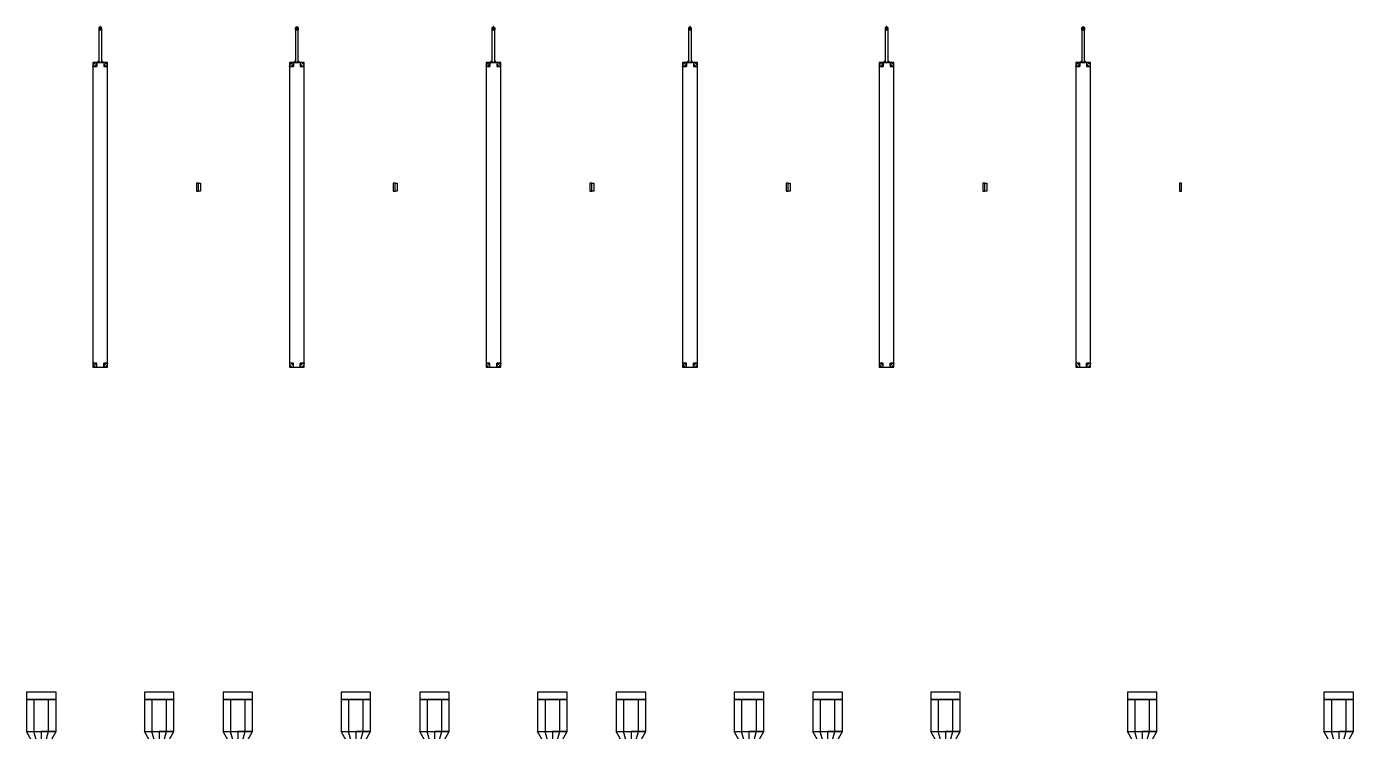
# Model space of a CAD drawing. Extents: x -19750 to 13082, y -13175 to 15275.
# Drawn here: x -3750 to 9750, y 1050 to 8221 of the extents above; entities that cross this region are included whole.
import ezdxf

# ---------------------------------------------------------------- set-up
doc = ezdxf.new("R2010")
doc.units = 0
doc.layers.add('GAP', color=1, linetype='continuous')
doc.layers.add('PIN', color=3, linetype='continuous')

# ---------------------------------------------------------------- blocks, each defined once
blk = doc.blocks.new('C1GGAP')
for points in [[(3250, 14425), (3250, 14350), (3550, 14350), (3550, 14425), (3250, 14425)], [(3250, 14425), (3250, 14350), (3550, 14350), (3550, 14425), (3250, 14425)], [(3250, 14350), (3250, 14025), (3550, 14025), (3550, 14350), (3250, 14350)], [(3250, 14350), (3250, 14025), (3550, 14025), (3550, 14350), (3250, 14350)], [(3400, 14025), (3400, 13775), (3390, 13775), (3250, 14025), (3400, 14025)], [(3400, 14025), (3400, 13775), (3390, 13775), (3250, 14025), (3400, 14025)], [(3400, 14025), (3400, 13775), (3410, 13775), (3550, 14025), (3400, 14025)], [(3400, 14025), (3400, 13775), (3410, 13775), (3550, 14025), (3400, 14025)]]:
    blk.add_lwpolyline(points)
blk = doc.blocks.new('C1GPIN')
for points in [[(3325, 14350), (3325, 14025), (3475, 14025), (3475, 14350), (3325, 14350)], [(3325, 14350), (3325, 14025), (3475, 14025), (3475, 14350), (3325, 14350)], [(3400, 14025), (3400, 13775), (3395, 13775), (3325, 14025), (3400, 14025)], [(3400, 14025), (3400, 13775), (3395, 13775), (3325, 14025), (3400, 14025)], [(3400, 14025), (3400, 13775), (3405, 13775), (3475, 14025), (3400, 14025)], [(3400, 14025), (3400, 13775), (3405, 13775), (3475, 14025), (3400, 14025)]]:
    blk.add_lwpolyline(points)
blk = doc.blocks.new('C1H')
at = {"layer": 'GAP'}
blk.add_lwpolyline([(1800, 19522.5), (1800, 19602.5), (1780, 19602.5), (1780, 19522.5), (1800, 19522.5)], dxfattribs=at)
blk = doc.blocks.new('C1HGAP')
for points in [[(801, 21196), (801, 21196), (799, 21196), (799, 21196), (801, 21196)], [(800, 21194), (800, 21196), (800, 21196), (800, 21194), (800, 21194)], [(800, 21194), (800, 21196), (800, 21196), (800, 21194), (800, 21194)], [(785, 21180), (785, 20830), (815, 20830), (815, 21180), (785, 21180)], [(788, 21184), (800, 21194), (800, 21194), (787, 21184), (788, 21184)], [(788, 21164), (788, 21184), (787, 21184), (787, 21164), (788, 21164)], [(813, 21164), (813, 21164), (787, 21164), (787, 21164), (813, 21164)], [(792, 21175), (792, 21170), (807, 21170), (807, 21175), (792, 21175)], [(797, 21180), (797, 21175), (802, 21175), (802, 21180), (797, 21180)], [(812, 21184), (800, 21194), (800, 21194), (813, 21184), (812, 21184)], [(812, 21164), (812, 21184), (813, 21184), (813, 21164), (812, 21164)], [(725, 20830), (725, 17730), (875, 17730), (875, 20830), (725, 20830)], [(725, 20830), (725, 20790), (765, 20790), (765, 20830), (725, 20830)], [(725, 20790), (730, 20810), (745, 20825), (765, 20830), (765, 20810), (755, 20807), (748, 20800), (745, 20790), (725, 20790)], [(745, 20790), (748, 20800), (755, 20807), (765, 20810), (765, 20790), (765, 20790), (765, 20790), (765, 20790), (745, 20790)], [(785, 20830), (785, 20840), (775, 20840), (775, 20830), (785, 20830)], [(785, 20840), (784, 20835), (780, 20831), (775, 20830), (775, 20835), (777, 20836), (779, 20838), (780, 20840), (785, 20840)], [(780, 20840), (779, 20838), (777, 20836), (775, 20835), (775, 20840), (775, 20840), (775, 20840), (775, 20840), (780, 20840)], [(825, 20830), (825, 20840), (815, 20840), (815, 20830), (825, 20830)], [(815, 20840), (816, 20835), (820, 20831), (825, 20830), (825, 20835), (822, 20836), (821, 20838), (820, 20840), (815, 20840)], [(820, 20840), (821, 20838), (822, 20836), (825, 20835), (825, 20840), (825, 20840), (825, 20840), (825, 20840), (820, 20840)], [(835, 20830), (835, 20790), (875, 20790), (875, 20830), (835, 20830)], [(875, 20790), (870, 20810), (855, 20825), (835, 20830), (835, 20810), (845, 20807), (852, 20800), (855, 20790), (875, 20790)], [(855, 20790), (852, 20800), (845, 20807), (835, 20810), (835, 20790), (835, 20790), (835, 20790), (835, 20790), (855, 20790)], [(765, 17730), (765, 17770), (725, 17770), (725, 17730), (765, 17730)], [(725, 17770), (730, 17750), (745, 17735), (765, 17730), (765, 17750), (755, 17753), (748, 17760), (745, 17770), (725, 17770)], [(745, 17770), (748, 17760), (755, 17753), (765, 17750), (765, 17770), (765, 17770), (765, 17770), (765, 17770), (745, 17770)], [(875, 17730), (875, 17770), (835, 17770), (835, 17730), (875, 17730)], [(875, 17770), (870, 17750), (855, 17735), (835, 17730), (835, 17750), (845, 17753), (852, 17760), (855, 17770), (875, 17770)], [(855, 17770), (852, 17760), (845, 17753), (835, 17750), (835, 17770), (835, 17770), (835, 17770), (835, 17770), (855, 17770)], [(3250, 14425), (3250, 14350), (3550, 14350), (3550, 14425), (3250, 14425)], [(3250, 14425), (3250, 14350), (3550, 14350), (3550, 14425), (3250, 14425)], [(3250, 14350), (3250, 14025), (3550, 14025), (3550, 14350), (3250, 14350)], [(3250, 14350), (3250, 14025), (3550, 14025), (3550, 14350), (3250, 14350)], [(3400, 14025), (3400, 13775), (3390, 13775), (3250, 14025), (3400, 14025)], [(3400, 14025), (3400, 13775), (3390, 13775), (3250, 14025), (3400, 14025)], [(3400, 14025), (3400, 13775), (3410, 13775), (3550, 14025), (3400, 14025)], [(3400, 14025), (3400, 13775), (3410, 13775), (3550, 14025), (3400, 14025)]]:
    blk.add_lwpolyline(points)
blk = doc.blocks.new('C1HPIN')
for points in [[(800, 21194), (800, 21196), (800, 21196), (800, 21194), (800, 21194)], [(800, 21184), (800, 21194), (800, 21194), (788, 21184), (800, 21184)], [(812, 21164), (812, 21184), (788, 21184), (788, 21164), (812, 21164)], [(800, 21184), (800, 21194), (800, 21194), (812, 21184), (800, 21184)], [(745, 20790), (748, 20800), (755, 20807), (765, 20810), (765, 20810), (755, 20807), (748, 20800), (745, 20790), (745, 20790)], [(745, 20790), (748, 20800), (755, 20807), (765, 20810), (765, 20810), (755, 20807), (748, 20800), (745, 20790), (745, 20790)], [(780, 20840), (779, 20838), (777, 20836), (775, 20835), (775, 20835), (777, 20836), (779, 20838), (780, 20840), (780, 20840)], [(780, 20840), (779, 20838), (777, 20836), (775, 20835), (775, 20835), (777, 20836), (779, 20838), (780, 20840), (780, 20840)], [(820, 20840), (821, 20838), (822, 20836), (825, 20835), (825, 20835), (822, 20836), (821, 20838), (820, 20840), (820, 20840)], [(820, 20840), (821, 20838), (822, 20836), (825, 20835), (825, 20835), (822, 20836), (821, 20838), (820, 20840), (820, 20840)], [(855, 20790), (852, 20800), (845, 20807), (835, 20810), (835, 20810), (845, 20807), (852, 20800), (855, 20790), (855, 20790)], [(855, 20790), (852, 20800), (845, 20807), (835, 20810), (835, 20810), (845, 20807), (852, 20800), (855, 20790), (855, 20790)], [(745, 17770), (748, 17760), (755, 17753), (765, 17750), (765, 17750), (755, 17753), (748, 17760), (745, 17770), (745, 17770)], [(745, 17770), (748, 17760), (755, 17753), (765, 17750), (765, 17750), (755, 17753), (748, 17760), (745, 17770), (745, 17770)], [(855, 17770), (852, 17760), (845, 17753), (835, 17750), (835, 17750), (845, 17753), (852, 17760), (855, 17770), (855, 17770)], [(855, 17770), (852, 17760), (845, 17753), (835, 17750), (835, 17750), (845, 17753), (852, 17760), (855, 17770), (855, 17770)], [(3325, 14350), (3325, 14025), (3475, 14025), (3475, 14350), (3325, 14350)], [(3325, 14350), (3325, 14025), (3475, 14025), (3475, 14350), (3325, 14350)], [(3400, 14025), (3400, 13775), (3395, 13775), (3325, 14025), (3400, 14025)], [(3400, 14025), (3400, 13775), (3395, 13775), (3325, 14025), (3400, 14025)], [(3400, 14025), (3400, 13775), (3405, 13775), (3475, 14025), (3400, 14025)], [(3400, 14025), (3400, 13775), (3405, 13775), (3475, 14025), (3400, 14025)]]:
    blk.add_lwpolyline(points)
blk = doc.blocks.new('C1I')
at = {"layer": 'GAP'}
for points in [[(-200, 19522.5), (-200, 19602.5), (-180, 19602.5), (-180, 19522.5), (-200, 19522.5)], [(1800, 19522.5), (1800, 19602.5), (1780, 19602.5), (1780, 19522.5), (1800, 19522.5)]]:
    blk.add_lwpolyline(points, dxfattribs=at)
blk = doc.blocks.new('C1IGAP')
for points in [[(801, 21196), (801, 21196), (799, 21196), (799, 21196), (801, 21196)], [(800, 21194), (800, 21196), (800, 21196), (800, 21194), (800, 21194)], [(800, 21194), (800, 21196), (800, 21196), (800, 21194), (800, 21194)], [(785, 21180), (785, 20830), (815, 20830), (815, 21180), (785, 21180)], [(788, 21184), (800, 21194), (800, 21194), (787, 21184), (788, 21184)], [(788, 21164), (788, 21184), (787, 21184), (787, 21164), (788, 21164)], [(813, 21164), (813, 21164), (787, 21164), (787, 21164), (813, 21164)], [(792, 21175), (792, 21170), (807, 21170), (807, 21175), (792, 21175)], [(797, 21180), (797, 21175), (802, 21175), (802, 21180), (797, 21180)], [(812, 21184), (800, 21194), (800, 21194), (813, 21184), (812, 21184)], [(812, 21164), (812, 21184), (813, 21184), (813, 21164), (812, 21164)], [(725, 20830), (725, 17730), (875, 17730), (875, 20830), (725, 20830)], [(725, 20830), (725, 20790), (765, 20790), (765, 20830), (725, 20830)], [(725, 20790), (730, 20810), (745, 20825), (765, 20830), (765, 20810), (755, 20807), (748, 20800), (745, 20790), (725, 20790)], [(745, 20790), (748, 20800), (755, 20807), (765, 20810), (765, 20790), (765, 20790), (765, 20790), (765, 20790), (745, 20790)], [(785, 20830), (785, 20840), (775, 20840), (775, 20830), (785, 20830)], [(785, 20840), (784, 20835), (780, 20831), (775, 20830), (775, 20835), (777, 20836), (779, 20838), (780, 20840), (785, 20840)], [(780, 20840), (779, 20838), (777, 20836), (775, 20835), (775, 20840), (775, 20840), (775, 20840), (775, 20840), (780, 20840)], [(825, 20830), (825, 20840), (815, 20840), (815, 20830), (825, 20830)], [(815, 20840), (816, 20835), (820, 20831), (825, 20830), (825, 20835), (822, 20836), (821, 20838), (820, 20840), (815, 20840)], [(820, 20840), (821, 20838), (822, 20836), (825, 20835), (825, 20840), (825, 20840), (825, 20840), (825, 20840), (820, 20840)], [(835, 20830), (835, 20790), (875, 20790), (875, 20830), (835, 20830)], [(875, 20790), (870, 20810), (855, 20825), (835, 20830), (835, 20810), (845, 20807), (852, 20800), (855, 20790), (875, 20790)], [(855, 20790), (852, 20800), (845, 20807), (835, 20810), (835, 20790), (835, 20790), (835, 20790), (835, 20790), (855, 20790)], [(765, 17730), (765, 17770), (725, 17770), (725, 17730), (765, 17730)], [(725, 17770), (730, 17750), (745, 17735), (765, 17730), (765, 17750), (755, 17753), (748, 17760), (745, 17770), (725, 17770)], [(745, 17770), (748, 17760), (755, 17753), (765, 17750), (765, 17770), (765, 17770), (765, 17770), (765, 17770), (745, 17770)], [(875, 17730), (875, 17770), (835, 17770), (835, 17730), (875, 17730)], [(875, 17770), (870, 17750), (855, 17735), (835, 17730), (835, 17750), (845, 17753), (852, 17760), (855, 17770), (875, 17770)], [(855, 17770), (852, 17760), (845, 17753), (835, 17750), (835, 17770), (835, 17770), (835, 17770), (835, 17770), (855, 17770)], [(-1950, 14425), (-1950, 14350), (-1650, 14350), (-1650, 14425), (-1950, 14425)], [(-1950, 14425), (-1950, 14350), (-1650, 14350), (-1650, 14425), (-1950, 14425)], [(-1950, 14350), (-1950, 14025), (-1650, 14025), (-1650, 14350), (-1950, 14350)], [(-1950, 14350), (-1950, 14025), (-1650, 14025), (-1650, 14350), (-1950, 14350)], [(3250, 14425), (3250, 14350), (3550, 14350), (3550, 14425), (3250, 14425)], [(3250, 14425), (3250, 14350), (3550, 14350), (3550, 14425), (3250, 14425)], [(3250, 14350), (3250, 14025), (3550, 14025), (3550, 14350), (3250, 14350)], [(3250, 14350), (3250, 14025), (3550, 14025), (3550, 14350), (3250, 14350)], [(-1800, 14025), (-1800, 13775), (-1810, 13775), (-1950, 14025), (-1800, 14025)], [(-1800, 14025), (-1800, 13775), (-1810, 13775), (-1950, 14025), (-1800, 14025)], [(-1800, 14025), (-1800, 13775), (-1790, 13775), (-1650, 14025), (-1800, 14025)], [(-1800, 14025), (-1800, 13775), (-1790, 13775), (-1650, 14025), (-1800, 14025)], [(3400, 14025), (3400, 13775), (3390, 13775), (3250, 14025), (3400, 14025)], [(3400, 14025), (3400, 13775), (3390, 13775), (3250, 14025), (3400, 14025)], [(3400, 14025), (3400, 13775), (3410, 13775), (3550, 14025), (3400, 14025)], [(3400, 14025), (3400, 13775), (3410, 13775), (3550, 14025), (3400, 14025)]]:
    blk.add_lwpolyline(points)
blk = doc.blocks.new('C1IPIN')
for points in [[(800, 21194), (800, 21196), (800, 21196), (800, 21194), (800, 21194)], [(800, 21184), (800, 21194), (800, 21194), (788, 21184), (800, 21184)], [(812, 21164), (812, 21184), (788, 21184), (788, 21164), (812, 21164)], [(800, 21184), (800, 21194), (800, 21194), (812, 21184), (800, 21184)], [(745, 20790), (748, 20800), (755, 20807), (765, 20810), (765, 20810), (755, 20807), (748, 20800), (745, 20790), (745, 20790)], [(745, 20790), (748, 20800), (755, 20807), (765, 20810), (765, 20810), (755, 20807), (748, 20800), (745, 20790), (745, 20790)], [(780, 20840), (779, 20838), (777, 20836), (775, 20835), (775, 20835), (777, 20836), (779, 20838), (780, 20840), (780, 20840)], [(780, 20840), (779, 20838), (777, 20836), (775, 20835), (775, 20835), (777, 20836), (779, 20838), (780, 20840), (780, 20840)], [(820, 20840), (821, 20838), (822, 20836), (825, 20835), (825, 20835), (822, 20836), (821, 20838), (820, 20840), (820, 20840)], [(820, 20840), (821, 20838), (822, 20836), (825, 20835), (825, 20835), (822, 20836), (821, 20838), (820, 20840), (820, 20840)], [(855, 20790), (852, 20800), (845, 20807), (835, 20810), (835, 20810), (845, 20807), (852, 20800), (855, 20790), (855, 20790)], [(855, 20790), (852, 20800), (845, 20807), (835, 20810), (835, 20810), (845, 20807), (852, 20800), (855, 20790), (855, 20790)], [(745, 17770), (748, 17760), (755, 17753), (765, 17750), (765, 17750), (755, 17753), (748, 17760), (745, 17770), (745, 17770)], [(745, 17770), (748, 17760), (755, 17753), (765, 17750), (765, 17750), (755, 17753), (748, 17760), (745, 17770), (745, 17770)], [(855, 17770), (852, 17760), (845, 17753), (835, 17750), (835, 17750), (845, 17753), (852, 17760), (855, 17770), (855, 17770)], [(855, 17770), (852, 17760), (845, 17753), (835, 17750), (835, 17750), (845, 17753), (852, 17760), (855, 17770), (855, 17770)], [(-1875, 14350), (-1875, 14025), (-1725, 14025), (-1725, 14350), (-1875, 14350)], [(-1875, 14350), (-1875, 14025), (-1725, 14025), (-1725, 14350), (-1875, 14350)], [(3325, 14350), (3325, 14025), (3475, 14025), (3475, 14350), (3325, 14350)], [(3325, 14350), (3325, 14025), (3475, 14025), (3475, 14350), (3325, 14350)], [(-1800, 14025), (-1800, 13775), (-1805, 13775), (-1875, 14025), (-1800, 14025)], [(-1800, 14025), (-1800, 13775), (-1805, 13775), (-1875, 14025), (-1800, 14025)], [(-1800, 14025), (-1800, 13775), (-1795, 13775), (-1725, 14025), (-1800, 14025)], [(-1800, 14025), (-1800, 13775), (-1795, 13775), (-1725, 14025), (-1800, 14025)], [(3400, 14025), (3400, 13775), (3395, 13775), (3325, 14025), (3400, 14025)], [(3400, 14025), (3400, 13775), (3395, 13775), (3325, 14025), (3400, 14025)], [(3400, 14025), (3400, 13775), (3405, 13775), (3475, 14025), (3400, 14025)], [(3400, 14025), (3400, 13775), (3405, 13775), (3475, 14025), (3400, 14025)]]:
    blk.add_lwpolyline(points)
blk = doc.blocks.new('C1J')
at = {"layer": 'GAP'}
for points in [[(-200, 19522.5), (-200, 19602.5), (-180, 19602.5), (-180, 19522.5), (-200, 19522.5)], [(1800, 19522.5), (1800, 19602.5), (1780, 19602.5), (1780, 19522.5), (1800, 19522.5)]]:
    blk.add_lwpolyline(points, dxfattribs=at)
blk = doc.blocks.new('C1JGAP')
for points in [[(801, 21196), (801, 21196), (799, 21196), (799, 21196), (801, 21196)], [(800, 21194), (800, 21196), (800, 21196), (800, 21194), (800, 21194)], [(800, 21194), (800, 21196), (800, 21196), (800, 21194), (800, 21194)], [(785, 21180), (785, 20830), (815, 20830), (815, 21180), (785, 21180)], [(788, 21184), (800, 21194), (800, 21194), (787, 21184), (788, 21184)], [(788, 21164), (788, 21184), (787, 21184), (787, 21164), (788, 21164)], [(813, 21164), (813, 21164), (787, 21164), (787, 21164), (813, 21164)], [(792, 21175), (792, 21170), (807, 21170), (807, 21175), (792, 21175)], [(797, 21180), (797, 21175), (802, 21175), (802, 21180), (797, 21180)], [(812, 21184), (800, 21194), (800, 21194), (813, 21184), (812, 21184)], [(812, 21164), (812, 21184), (813, 21184), (813, 21164), (812, 21164)], [(725, 20830), (725, 17730), (875, 17730), (875, 20830), (725, 20830)], [(725, 20830), (725, 20790), (765, 20790), (765, 20830), (725, 20830)], [(725, 20790), (730, 20810), (745, 20825), (765, 20830), (765, 20810), (755, 20807), (748, 20800), (745, 20790), (725, 20790)], [(745, 20790), (748, 20800), (755, 20807), (765, 20810), (765, 20790), (765, 20790), (765, 20790), (765, 20790), (745, 20790)], [(785, 20830), (785, 20840), (775, 20840), (775, 20830), (785, 20830)], [(785, 20840), (784, 20835), (780, 20831), (775, 20830), (775, 20835), (777, 20836), (779, 20838), (780, 20840), (785, 20840)], [(780, 20840), (779, 20838), (777, 20836), (775, 20835), (775, 20840), (775, 20840), (775, 20840), (775, 20840), (780, 20840)], [(825, 20830), (825, 20840), (815, 20840), (815, 20830), (825, 20830)], [(815, 20840), (816, 20835), (820, 20831), (825, 20830), (825, 20835), (822, 20836), (821, 20838), (820, 20840), (815, 20840)], [(820, 20840), (821, 20838), (822, 20836), (825, 20835), (825, 20840), (825, 20840), (825, 20840), (825, 20840), (820, 20840)], [(835, 20830), (835, 20790), (875, 20790), (875, 20830), (835, 20830)], [(875, 20790), (870, 20810), (855, 20825), (835, 20830), (835, 20810), (845, 20807), (852, 20800), (855, 20790), (875, 20790)], [(855, 20790), (852, 20800), (845, 20807), (835, 20810), (835, 20790), (835, 20790), (835, 20790), (835, 20790), (855, 20790)], [(765, 17730), (765, 17770), (725, 17770), (725, 17730), (765, 17730)], [(725, 17770), (730, 17750), (745, 17735), (765, 17730), (765, 17750), (755, 17753), (748, 17760), (745, 17770), (725, 17770)], [(745, 17770), (748, 17760), (755, 17753), (765, 17750), (765, 17770), (765, 17770), (765, 17770), (765, 17770), (745, 17770)], [(875, 17730), (875, 17770), (835, 17770), (835, 17730), (875, 17730)], [(875, 17770), (870, 17750), (855, 17735), (835, 17730), (835, 17750), (845, 17753), (852, 17760), (855, 17770), (875, 17770)], [(855, 17770), (852, 17760), (845, 17753), (835, 17750), (835, 17770), (835, 17770), (835, 17770), (835, 17770), (855, 17770)], [(-1950, 14425), (-1950, 14350), (-1650, 14350), (-1650, 14425), (-1950, 14425)], [(-1950, 14425), (-1950, 14350), (-1650, 14350), (-1650, 14425), (-1950, 14425)], [(-1950, 14350), (-1950, 14025), (-1650, 14025), (-1650, 14350), (-1950, 14350)], [(-1950, 14350), (-1950, 14025), (-1650, 14025), (-1650, 14350), (-1950, 14350)], [(3250, 14425), (3250, 14350), (3550, 14350), (3550, 14425), (3250, 14425)], [(3250, 14425), (3250, 14350), (3550, 14350), (3550, 14425), (3250, 14425)], [(3250, 14350), (3250, 14025), (3550, 14025), (3550, 14350), (3250, 14350)], [(3250, 14350), (3250, 14025), (3550, 14025), (3550, 14350), (3250, 14350)], [(-1800, 14025), (-1800, 13775), (-1810, 13775), (-1950, 14025), (-1800, 14025)], [(-1800, 14025), (-1800, 13775), (-1810, 13775), (-1950, 14025), (-1800, 14025)], [(-1800, 14025), (-1800, 13775), (-1790, 13775), (-1650, 14025), (-1800, 14025)], [(-1800, 14025), (-1800, 13775), (-1790, 13775), (-1650, 14025), (-1800, 14025)], [(3400, 14025), (3400, 13775), (3390, 13775), (3250, 14025), (3400, 14025)], [(3400, 14025), (3400, 13775), (3390, 13775), (3250, 14025), (3400, 14025)], [(3400, 14025), (3400, 13775), (3410, 13775), (3550, 14025), (3400, 14025)], [(3400, 14025), (3400, 13775), (3410, 13775), (3550, 14025), (3400, 14025)]]:
    blk.add_lwpolyline(points)
blk = doc.blocks.new('C1JPIN')
for points in [[(800, 21194), (800, 21196), (800, 21196), (800, 21194), (800, 21194)], [(800, 21184), (800, 21194), (800, 21194), (788, 21184), (800, 21184)], [(812, 21164), (812, 21184), (788, 21184), (788, 21164), (812, 21164)], [(800, 21184), (800, 21194), (800, 21194), (812, 21184), (800, 21184)], [(745, 20790), (748, 20800), (755, 20807), (765, 20810), (765, 20810), (755, 20807), (748, 20800), (745, 20790), (745, 20790)], [(745, 20790), (748, 20800), (755, 20807), (765, 20810), (765, 20810), (755, 20807), (748, 20800), (745, 20790), (745, 20790)], [(780, 20840), (779, 20838), (777, 20836), (775, 20835), (775, 20835), (777, 20836), (779, 20838), (780, 20840), (780, 20840)], [(780, 20840), (779, 20838), (777, 20836), (775, 20835), (775, 20835), (777, 20836), (779, 20838), (780, 20840), (780, 20840)], [(820, 20840), (821, 20838), (822, 20836), (825, 20835), (825, 20835), (822, 20836), (821, 20838), (820, 20840), (820, 20840)], [(820, 20840), (821, 20838), (822, 20836), (825, 20835), (825, 20835), (822, 20836), (821, 20838), (820, 20840), (820, 20840)], [(855, 20790), (852, 20800), (845, 20807), (835, 20810), (835, 20810), (845, 20807), (852, 20800), (855, 20790), (855, 20790)], [(855, 20790), (852, 20800), (845, 20807), (835, 20810), (835, 20810), (845, 20807), (852, 20800), (855, 20790), (855, 20790)], [(745, 17770), (748, 17760), (755, 17753), (765, 17750), (765, 17750), (755, 17753), (748, 17760), (745, 17770), (745, 17770)], [(745, 17770), (748, 17760), (755, 17753), (765, 17750), (765, 17750), (755, 17753), (748, 17760), (745, 17770), (745, 17770)], [(855, 17770), (852, 17760), (845, 17753), (835, 17750), (835, 17750), (845, 17753), (852, 17760), (855, 17770), (855, 17770)], [(855, 17770), (852, 17760), (845, 17753), (835, 17750), (835, 17750), (845, 17753), (852, 17760), (855, 17770), (855, 17770)], [(-1875, 14350), (-1875, 14025), (-1725, 14025), (-1725, 14350), (-1875, 14350)], [(-1875, 14350), (-1875, 14025), (-1725, 14025), (-1725, 14350), (-1875, 14350)], [(3325, 14350), (3325, 14025), (3475, 14025), (3475, 14350), (3325, 14350)], [(3325, 14350), (3325, 14025), (3475, 14025), (3475, 14350), (3325, 14350)], [(-1800, 14025), (-1800, 13775), (-1805, 13775), (-1875, 14025), (-1800, 14025)], [(-1800, 14025), (-1800, 13775), (-1805, 13775), (-1875, 14025), (-1800, 14025)], [(-1800, 14025), (-1800, 13775), (-1795, 13775), (-1725, 14025), (-1800, 14025)], [(-1800, 14025), (-1800, 13775), (-1795, 13775), (-1725, 14025), (-1800, 14025)], [(3400, 14025), (3400, 13775), (3395, 13775), (3325, 14025), (3400, 14025)], [(3400, 14025), (3400, 13775), (3395, 13775), (3325, 14025), (3400, 14025)], [(3400, 14025), (3400, 13775), (3405, 13775), (3475, 14025), (3400, 14025)], [(3400, 14025), (3400, 13775), (3405, 13775), (3475, 14025), (3400, 14025)]]:
    blk.add_lwpolyline(points)
blk = doc.blocks.new('C1K')
at = {"layer": 'GAP'}
for points in [[(-200, 19522.5), (-200, 19602.5), (-180, 19602.5), (-180, 19522.5), (-200, 19522.5)], [(1800, 19522.5), (1800, 19602.5), (1780, 19602.5), (1780, 19522.5), (1800, 19522.5)]]:
    blk.add_lwpolyline(points, dxfattribs=at)
blk = doc.blocks.new('C1KGAP')
for points in [[(801, 21196), (801, 21196), (799, 21196), (799, 21196), (801, 21196)], [(800, 21194), (800, 21196), (800, 21196), (800, 21194), (800, 21194)], [(800, 21194), (800, 21196), (800, 21196), (800, 21194), (800, 21194)], [(785, 21180), (785, 20830), (815, 20830), (815, 21180), (785, 21180)], [(788, 21184), (800, 21194), (800, 21194), (787, 21184), (788, 21184)], [(788, 21164), (788, 21184), (787, 21184), (787, 21164), (788, 21164)], [(813, 21164), (813, 21164), (787, 21164), (787, 21164), (813, 21164)], [(792, 21175), (792, 21170), (807, 21170), (807, 21175), (792, 21175)], [(797, 21180), (797, 21175), (802, 21175), (802, 21180), (797, 21180)], [(812, 21184), (800, 21194), (800, 21194), (813, 21184), (812, 21184)], [(812, 21164), (812, 21184), (813, 21184), (813, 21164), (812, 21164)], [(725, 20830), (725, 17730), (875, 17730), (875, 20830), (725, 20830)], [(725, 20830), (725, 20790), (765, 20790), (765, 20830), (725, 20830)], [(725, 20790), (730, 20810), (745, 20825), (765, 20830), (765, 20810), (755, 20807), (748, 20800), (745, 20790), (725, 20790)], [(745, 20790), (748, 20800), (755, 20807), (765, 20810), (765, 20790), (765, 20790), (765, 20790), (765, 20790), (745, 20790)], [(785, 20830), (785, 20840), (775, 20840), (775, 20830), (785, 20830)], [(785, 20840), (784, 20835), (780, 20831), (775, 20830), (775, 20835), (777, 20836), (779, 20838), (780, 20840), (785, 20840)], [(780, 20840), (779, 20838), (777, 20836), (775, 20835), (775, 20840), (775, 20840), (775, 20840), (775, 20840), (780, 20840)], [(825, 20830), (825, 20840), (815, 20840), (815, 20830), (825, 20830)], [(815, 20840), (816, 20835), (820, 20831), (825, 20830), (825, 20835), (822, 20836), (821, 20838), (820, 20840), (815, 20840)], [(820, 20840), (821, 20838), (822, 20836), (825, 20835), (825, 20840), (825, 20840), (825, 20840), (825, 20840), (820, 20840)], [(835, 20830), (835, 20790), (875, 20790), (875, 20830), (835, 20830)], [(875, 20790), (870, 20810), (855, 20825), (835, 20830), (835, 20810), (845, 20807), (852, 20800), (855, 20790), (875, 20790)], [(855, 20790), (852, 20800), (845, 20807), (835, 20810), (835, 20790), (835, 20790), (835, 20790), (835, 20790), (855, 20790)], [(765, 17730), (765, 17770), (725, 17770), (725, 17730), (765, 17730)], [(725, 17770), (730, 17750), (745, 17735), (765, 17730), (765, 17750), (755, 17753), (748, 17760), (745, 17770), (725, 17770)], [(745, 17770), (748, 17760), (755, 17753), (765, 17750), (765, 17770), (765, 17770), (765, 17770), (765, 17770), (745, 17770)], [(875, 17730), (875, 17770), (835, 17770), (835, 17730), (875, 17730)], [(875, 17770), (870, 17750), (855, 17735), (835, 17730), (835, 17750), (845, 17753), (852, 17760), (855, 17770), (875, 17770)], [(855, 17770), (852, 17760), (845, 17753), (835, 17750), (835, 17770), (835, 17770), (835, 17770), (835, 17770), (855, 17770)], [(-1950, 14425), (-1950, 14350), (-1650, 14350), (-1650, 14425), (-1950, 14425)], [(-1950, 14425), (-1950, 14350), (-1650, 14350), (-1650, 14425), (-1950, 14425)], [(-1950, 14350), (-1950, 14025), (-1650, 14025), (-1650, 14350), (-1950, 14350)], [(-1950, 14350), (-1950, 14025), (-1650, 14025), (-1650, 14350), (-1950, 14350)], [(3250, 14425), (3250, 14350), (3550, 14350), (3550, 14425), (3250, 14425)], [(3250, 14425), (3250, 14350), (3550, 14350), (3550, 14425), (3250, 14425)], [(3250, 14350), (3250, 14025), (3550, 14025), (3550, 14350), (3250, 14350)], [(3250, 14350), (3250, 14025), (3550, 14025), (3550, 14350), (3250, 14350)], [(-1800, 14025), (-1800, 13775), (-1810, 13775), (-1950, 14025), (-1800, 14025)], [(-1800, 14025), (-1800, 13775), (-1810, 13775), (-1950, 14025), (-1800, 14025)], [(-1800, 14025), (-1800, 13775), (-1790, 13775), (-1650, 14025), (-1800, 14025)], [(-1800, 14025), (-1800, 13775), (-1790, 13775), (-1650, 14025), (-1800, 14025)], [(3400, 14025), (3400, 13775), (3390, 13775), (3250, 14025), (3400, 14025)], [(3400, 14025), (3400, 13775), (3390, 13775), (3250, 14025), (3400, 14025)], [(3400, 14025), (3400, 13775), (3410, 13775), (3550, 14025), (3400, 14025)], [(3400, 14025), (3400, 13775), (3410, 13775), (3550, 14025), (3400, 14025)]]:
    blk.add_lwpolyline(points)
blk = doc.blocks.new('C1KPIN')
for points in [[(800, 21194), (800, 21196), (800, 21196), (800, 21194), (800, 21194)], [(800, 21184), (800, 21194), (800, 21194), (788, 21184), (800, 21184)], [(812, 21164), (812, 21184), (788, 21184), (788, 21164), (812, 21164)], [(800, 21184), (800, 21194), (800, 21194), (812, 21184), (800, 21184)], [(745, 20790), (748, 20800), (755, 20807), (765, 20810), (765, 20810), (755, 20807), (748, 20800), (745, 20790), (745, 20790)], [(745, 20790), (748, 20800), (755, 20807), (765, 20810), (765, 20810), (755, 20807), (748, 20800), (745, 20790), (745, 20790)], [(780, 20840), (779, 20838), (777, 20836), (775, 20835), (775, 20835), (777, 20836), (779, 20838), (780, 20840), (780, 20840)], [(780, 20840), (779, 20838), (777, 20836), (775, 20835), (775, 20835), (777, 20836), (779, 20838), (780, 20840), (780, 20840)], [(820, 20840), (821, 20838), (822, 20836), (825, 20835), (825, 20835), (822, 20836), (821, 20838), (820, 20840), (820, 20840)], [(820, 20840), (821, 20838), (822, 20836), (825, 20835), (825, 20835), (822, 20836), (821, 20838), (820, 20840), (820, 20840)], [(855, 20790), (852, 20800), (845, 20807), (835, 20810), (835, 20810), (845, 20807), (852, 20800), (855, 20790), (855, 20790)], [(855, 20790), (852, 20800), (845, 20807), (835, 20810), (835, 20810), (845, 20807), (852, 20800), (855, 20790), (855, 20790)], [(745, 17770), (748, 17760), (755, 17753), (765, 17750), (765, 17750), (755, 17753), (748, 17760), (745, 17770), (745, 17770)], [(745, 17770), (748, 17760), (755, 17753), (765, 17750), (765, 17750), (755, 17753), (748, 17760), (745, 17770), (745, 17770)], [(855, 17770), (852, 17760), (845, 17753), (835, 17750), (835, 17750), (845, 17753), (852, 17760), (855, 17770), (855, 17770)], [(855, 17770), (852, 17760), (845, 17753), (835, 17750), (835, 17750), (845, 17753), (852, 17760), (855, 17770), (855, 17770)], [(-1875, 14350), (-1875, 14025), (-1725, 14025), (-1725, 14350), (-1875, 14350)], [(-1875, 14350), (-1875, 14025), (-1725, 14025), (-1725, 14350), (-1875, 14350)], [(3325, 14350), (3325, 14025), (3475, 14025), (3475, 14350), (3325, 14350)], [(3325, 14350), (3325, 14025), (3475, 14025), (3475, 14350), (3325, 14350)], [(-1800, 14025), (-1800, 13775), (-1805, 13775), (-1875, 14025), (-1800, 14025)], [(-1800, 14025), (-1800, 13775), (-1805, 13775), (-1875, 14025), (-1800, 14025)], [(-1800, 14025), (-1800, 13775), (-1795, 13775), (-1725, 14025), (-1800, 14025)], [(-1800, 14025), (-1800, 13775), (-1795, 13775), (-1725, 14025), (-1800, 14025)], [(3400, 14025), (3400, 13775), (3395, 13775), (3325, 14025), (3400, 14025)], [(3400, 14025), (3400, 13775), (3395, 13775), (3325, 14025), (3400, 14025)], [(3400, 14025), (3400, 13775), (3405, 13775), (3475, 14025), (3400, 14025)], [(3400, 14025), (3400, 13775), (3405, 13775), (3475, 14025), (3400, 14025)]]:
    blk.add_lwpolyline(points)
blk = doc.blocks.new('C1L')
at = {"layer": 'GAP'}
for points in [[(-200, 19522.5), (-200, 19602.5), (-180, 19602.5), (-180, 19522.5), (-200, 19522.5)], [(1800, 19522.5), (1800, 19602.5), (1780, 19602.5), (1780, 19522.5), (1800, 19522.5)]]:
    blk.add_lwpolyline(points, dxfattribs=at)
blk = doc.blocks.new('C1LGAP')
for points in [[(801, 21196), (801, 21196), (799, 21196), (799, 21196), (801, 21196)], [(800, 21194), (800, 21196), (800, 21196), (800, 21194), (800, 21194)], [(800, 21194), (800, 21196), (800, 21196), (800, 21194), (800, 21194)], [(785, 21180), (785, 20830), (815, 20830), (815, 21180), (785, 21180)], [(788, 21184), (800, 21194), (800, 21194), (787, 21184), (788, 21184)], [(788, 21164), (788, 21184), (787, 21184), (787, 21164), (788, 21164)], [(813, 21164), (813, 21164), (787, 21164), (787, 21164), (813, 21164)], [(792, 21175), (792, 21170), (807, 21170), (807, 21175), (792, 21175)], [(797, 21180), (797, 21175), (802, 21175), (802, 21180), (797, 21180)], [(812, 21184), (800, 21194), (800, 21194), (813, 21184), (812, 21184)], [(812, 21164), (812, 21184), (813, 21184), (813, 21164), (812, 21164)], [(725, 20830), (725, 17730), (875, 17730), (875, 20830), (725, 20830)], [(725, 20830), (725, 20790), (765, 20790), (765, 20830), (725, 20830)], [(725, 20790), (730, 20810), (745, 20825), (765, 20830), (765, 20810), (755, 20807), (748, 20800), (745, 20790), (725, 20790)], [(745, 20790), (748, 20800), (755, 20807), (765, 20810), (765, 20790), (765, 20790), (765, 20790), (765, 20790), (745, 20790)], [(785, 20830), (785, 20840), (775, 20840), (775, 20830), (785, 20830)], [(785, 20840), (784, 20835), (780, 20831), (775, 20830), (775, 20835), (777, 20836), (779, 20838), (780, 20840), (785, 20840)], [(780, 20840), (779, 20838), (777, 20836), (775, 20835), (775, 20840), (775, 20840), (775, 20840), (775, 20840), (780, 20840)], [(825, 20830), (825, 20840), (815, 20840), (815, 20830), (825, 20830)], [(815, 20840), (816, 20835), (820, 20831), (825, 20830), (825, 20835), (822, 20836), (821, 20838), (820, 20840), (815, 20840)], [(820, 20840), (821, 20838), (822, 20836), (825, 20835), (825, 20840), (825, 20840), (825, 20840), (825, 20840), (820, 20840)], [(835, 20830), (835, 20790), (875, 20790), (875, 20830), (835, 20830)], [(875, 20790), (870, 20810), (855, 20825), (835, 20830), (835, 20810), (845, 20807), (852, 20800), (855, 20790), (875, 20790)], [(855, 20790), (852, 20800), (845, 20807), (835, 20810), (835, 20790), (835, 20790), (835, 20790), (835, 20790), (855, 20790)], [(765, 17730), (765, 17770), (725, 17770), (725, 17730), (765, 17730)], [(725, 17770), (730, 17750), (745, 17735), (765, 17730), (765, 17750), (755, 17753), (748, 17760), (745, 17770), (725, 17770)], [(745, 17770), (748, 17760), (755, 17753), (765, 17750), (765, 17770), (765, 17770), (765, 17770), (765, 17770), (745, 17770)], [(875, 17730), (875, 17770), (835, 17770), (835, 17730), (875, 17730)], [(875, 17770), (870, 17750), (855, 17735), (835, 17730), (835, 17750), (845, 17753), (852, 17760), (855, 17770), (875, 17770)], [(855, 17770), (852, 17760), (845, 17753), (835, 17750), (835, 17770), (835, 17770), (835, 17770), (835, 17770), (855, 17770)], [(-1950, 14425), (-1950, 14350), (-1650, 14350), (-1650, 14425), (-1950, 14425)], [(-1950, 14425), (-1950, 14350), (-1650, 14350), (-1650, 14425), (-1950, 14425)], [(-1950, 14350), (-1950, 14025), (-1650, 14025), (-1650, 14350), (-1950, 14350)], [(-1950, 14350), (-1950, 14025), (-1650, 14025), (-1650, 14350), (-1950, 14350)], [(3250, 14425), (3250, 14350), (3550, 14350), (3550, 14425), (3250, 14425)], [(3250, 14425), (3250, 14350), (3550, 14350), (3550, 14425), (3250, 14425)], [(3250, 14350), (3250, 14025), (3550, 14025), (3550, 14350), (3250, 14350)], [(3250, 14350), (3250, 14025), (3550, 14025), (3550, 14350), (3250, 14350)], [(-1800, 14025), (-1800, 13775), (-1810, 13775), (-1950, 14025), (-1800, 14025)], [(-1800, 14025), (-1800, 13775), (-1810, 13775), (-1950, 14025), (-1800, 14025)], [(-1800, 14025), (-1800, 13775), (-1790, 13775), (-1650, 14025), (-1800, 14025)], [(-1800, 14025), (-1800, 13775), (-1790, 13775), (-1650, 14025), (-1800, 14025)], [(3400, 14025), (3400, 13775), (3390, 13775), (3250, 14025), (3400, 14025)], [(3400, 14025), (3400, 13775), (3390, 13775), (3250, 14025), (3400, 14025)], [(3400, 14025), (3400, 13775), (3410, 13775), (3550, 14025), (3400, 14025)], [(3400, 14025), (3400, 13775), (3410, 13775), (3550, 14025), (3400, 14025)]]:
    blk.add_lwpolyline(points)
blk = doc.blocks.new('C1LPIN')
for points in [[(800, 21194), (800, 21196), (800, 21196), (800, 21194), (800, 21194)], [(800, 21184), (800, 21194), (800, 21194), (788, 21184), (800, 21184)], [(812, 21164), (812, 21184), (788, 21184), (788, 21164), (812, 21164)], [(800, 21184), (800, 21194), (800, 21194), (812, 21184), (800, 21184)], [(745, 20790), (748, 20800), (755, 20807), (765, 20810), (765, 20810), (755, 20807), (748, 20800), (745, 20790), (745, 20790)], [(745, 20790), (748, 20800), (755, 20807), (765, 20810), (765, 20810), (755, 20807), (748, 20800), (745, 20790), (745, 20790)], [(780, 20840), (779, 20838), (777, 20836), (775, 20835), (775, 20835), (777, 20836), (779, 20838), (780, 20840), (780, 20840)], [(780, 20840), (779, 20838), (777, 20836), (775, 20835), (775, 20835), (777, 20836), (779, 20838), (780, 20840), (780, 20840)], [(820, 20840), (821, 20838), (822, 20836), (825, 20835), (825, 20835), (822, 20836), (821, 20838), (820, 20840), (820, 20840)], [(820, 20840), (821, 20838), (822, 20836), (825, 20835), (825, 20835), (822, 20836), (821, 20838), (820, 20840), (820, 20840)], [(855, 20790), (852, 20800), (845, 20807), (835, 20810), (835, 20810), (845, 20807), (852, 20800), (855, 20790), (855, 20790)], [(855, 20790), (852, 20800), (845, 20807), (835, 20810), (835, 20810), (845, 20807), (852, 20800), (855, 20790), (855, 20790)], [(745, 17770), (748, 17760), (755, 17753), (765, 17750), (765, 17750), (755, 17753), (748, 17760), (745, 17770), (745, 17770)], [(745, 17770), (748, 17760), (755, 17753), (765, 17750), (765, 17750), (755, 17753), (748, 17760), (745, 17770), (745, 17770)], [(855, 17770), (852, 17760), (845, 17753), (835, 17750), (835, 17750), (845, 17753), (852, 17760), (855, 17770), (855, 17770)], [(855, 17770), (852, 17760), (845, 17753), (835, 17750), (835, 17750), (845, 17753), (852, 17760), (855, 17770), (855, 17770)], [(-1875, 14350), (-1875, 14025), (-1725, 14025), (-1725, 14350), (-1875, 14350)], [(-1875, 14350), (-1875, 14025), (-1725, 14025), (-1725, 14350), (-1875, 14350)], [(3325, 14350), (3325, 14025), (3475, 14025), (3475, 14350), (3325, 14350)], [(3325, 14350), (3325, 14025), (3475, 14025), (3475, 14350), (3325, 14350)], [(-1800, 14025), (-1800, 13775), (-1805, 13775), (-1875, 14025), (-1800, 14025)], [(-1800, 14025), (-1800, 13775), (-1805, 13775), (-1875, 14025), (-1800, 14025)], [(-1800, 14025), (-1800, 13775), (-1795, 13775), (-1725, 14025), (-1800, 14025)], [(-1800, 14025), (-1800, 13775), (-1795, 13775), (-1725, 14025), (-1800, 14025)], [(3400, 14025), (3400, 13775), (3395, 13775), (3325, 14025), (3400, 14025)], [(3400, 14025), (3400, 13775), (3395, 13775), (3325, 14025), (3400, 14025)], [(3400, 14025), (3400, 13775), (3405, 13775), (3475, 14025), (3400, 14025)], [(3400, 14025), (3400, 13775), (3405, 13775), (3475, 14025), (3400, 14025)]]:
    blk.add_lwpolyline(points)
blk = doc.blocks.new('C1M')
at = {"layer": 'GAP'}
for points in [[(-200, 19522.5), (-200, 19602.5), (-180, 19602.5), (-180, 19522.5), (-200, 19522.5)], [(1800, 19522.5), (1800, 19602.5), (1780, 19602.5), (1780, 19522.5), (1800, 19522.5)]]:
    blk.add_lwpolyline(points, dxfattribs=at)
blk = doc.blocks.new('C1MGAP')
for points in [[(801, 21196), (801, 21196), (799, 21196), (799, 21196), (801, 21196)], [(800, 21194), (800, 21196), (800, 21196), (800, 21194), (800, 21194)], [(800, 21194), (800, 21196), (800, 21196), (800, 21194), (800, 21194)], [(785, 21180), (785, 20830), (815, 20830), (815, 21180), (785, 21180)], [(788, 21184), (800, 21194), (800, 21194), (787, 21184), (788, 21184)], [(788, 21164), (788, 21184), (787, 21184), (787, 21164), (788, 21164)], [(813, 21164), (813, 21164), (787, 21164), (787, 21164), (813, 21164)], [(792, 21175), (792, 21170), (807, 21170), (807, 21175), (792, 21175)], [(797, 21180), (797, 21175), (802, 21175), (802, 21180), (797, 21180)], [(812, 21184), (800, 21194), (800, 21194), (813, 21184), (812, 21184)], [(812, 21164), (812, 21184), (813, 21184), (813, 21164), (812, 21164)], [(725, 20830), (725, 17730), (875, 17730), (875, 20830), (725, 20830)], [(725, 20830), (725, 20790), (765, 20790), (765, 20830), (725, 20830)], [(725, 20790), (730, 20810), (745, 20825), (765, 20830), (765, 20810), (755, 20807), (748, 20800), (745, 20790), (725, 20790)], [(745, 20790), (748, 20800), (755, 20807), (765, 20810), (765, 20790), (765, 20790), (765, 20790), (765, 20790), (745, 20790)], [(785, 20830), (785, 20840), (775, 20840), (775, 20830), (785, 20830)], [(785, 20840), (784, 20835), (780, 20831), (775, 20830), (775, 20835), (777, 20836), (779, 20838), (780, 20840), (785, 20840)], [(780, 20840), (779, 20838), (777, 20836), (775, 20835), (775, 20840), (775, 20840), (775, 20840), (775, 20840), (780, 20840)], [(825, 20830), (825, 20840), (815, 20840), (815, 20830), (825, 20830)], [(815, 20840), (816, 20835), (820, 20831), (825, 20830), (825, 20835), (822, 20836), (821, 20838), (820, 20840), (815, 20840)], [(820, 20840), (821, 20838), (822, 20836), (825, 20835), (825, 20840), (825, 20840), (825, 20840), (825, 20840), (820, 20840)], [(835, 20830), (835, 20790), (875, 20790), (875, 20830), (835, 20830)], [(875, 20790), (870, 20810), (855, 20825), (835, 20830), (835, 20810), (845, 20807), (852, 20800), (855, 20790), (875, 20790)], [(855, 20790), (852, 20800), (845, 20807), (835, 20810), (835, 20790), (835, 20790), (835, 20790), (835, 20790), (855, 20790)], [(765, 17730), (765, 17770), (725, 17770), (725, 17730), (765, 17730)], [(725, 17770), (730, 17750), (745, 17735), (765, 17730), (765, 17750), (755, 17753), (748, 17760), (745, 17770), (725, 17770)], [(745, 17770), (748, 17760), (755, 17753), (765, 17750), (765, 17770), (765, 17770), (765, 17770), (765, 17770), (745, 17770)], [(875, 17730), (875, 17770), (835, 17770), (835, 17730), (875, 17730)], [(875, 17770), (870, 17750), (855, 17735), (835, 17730), (835, 17750), (845, 17753), (852, 17760), (855, 17770), (875, 17770)], [(855, 17770), (852, 17760), (845, 17753), (835, 17750), (835, 17770), (835, 17770), (835, 17770), (835, 17770), (855, 17770)], [(-1950, 14425), (-1950, 14350), (-1650, 14350), (-1650, 14425), (-1950, 14425)], [(-1950, 14425), (-1950, 14350), (-1650, 14350), (-1650, 14425), (-1950, 14425)], [(-1950, 14350), (-1950, 14025), (-1650, 14025), (-1650, 14350), (-1950, 14350)], [(-1950, 14350), (-1950, 14025), (-1650, 14025), (-1650, 14350), (-1950, 14350)], [(3250, 14425), (3250, 14350), (3550, 14350), (3550, 14425), (3250, 14425)], [(3250, 14425), (3250, 14350), (3550, 14350), (3550, 14425), (3250, 14425)], [(3250, 14350), (3250, 14025), (3550, 14025), (3550, 14350), (3250, 14350)], [(3250, 14350), (3250, 14025), (3550, 14025), (3550, 14350), (3250, 14350)], [(-1800, 14025), (-1800, 13775), (-1810, 13775), (-1950, 14025), (-1800, 14025)], [(-1800, 14025), (-1800, 13775), (-1810, 13775), (-1950, 14025), (-1800, 14025)], [(-1800, 14025), (-1800, 13775), (-1790, 13775), (-1650, 14025), (-1800, 14025)], [(-1800, 14025), (-1800, 13775), (-1790, 13775), (-1650, 14025), (-1800, 14025)], [(3400, 14025), (3400, 13775), (3390, 13775), (3250, 14025), (3400, 14025)], [(3400, 14025), (3400, 13775), (3390, 13775), (3250, 14025), (3400, 14025)], [(3400, 14025), (3400, 13775), (3410, 13775), (3550, 14025), (3400, 14025)], [(3400, 14025), (3400, 13775), (3410, 13775), (3550, 14025), (3400, 14025)]]:
    blk.add_lwpolyline(points)
blk = doc.blocks.new('C1MPIN')
for points in [[(800, 21194), (800, 21196), (800, 21196), (800, 21194), (800, 21194)], [(800, 21184), (800, 21194), (800, 21194), (788, 21184), (800, 21184)], [(812, 21164), (812, 21184), (788, 21184), (788, 21164), (812, 21164)], [(800, 21184), (800, 21194), (800, 21194), (812, 21184), (800, 21184)], [(745, 20790), (748, 20800), (755, 20807), (765, 20810), (765, 20810), (755, 20807), (748, 20800), (745, 20790), (745, 20790)], [(745, 20790), (748, 20800), (755, 20807), (765, 20810), (765, 20810), (755, 20807), (748, 20800), (745, 20790), (745, 20790)], [(780, 20840), (779, 20838), (777, 20836), (775, 20835), (775, 20835), (777, 20836), (779, 20838), (780, 20840), (780, 20840)], [(780, 20840), (779, 20838), (777, 20836), (775, 20835), (775, 20835), (777, 20836), (779, 20838), (780, 20840), (780, 20840)], [(820, 20840), (821, 20838), (822, 20836), (825, 20835), (825, 20835), (822, 20836), (821, 20838), (820, 20840), (820, 20840)], [(820, 20840), (821, 20838), (822, 20836), (825, 20835), (825, 20835), (822, 20836), (821, 20838), (820, 20840), (820, 20840)], [(855, 20790), (852, 20800), (845, 20807), (835, 20810), (835, 20810), (845, 20807), (852, 20800), (855, 20790), (855, 20790)], [(855, 20790), (852, 20800), (845, 20807), (835, 20810), (835, 20810), (845, 20807), (852, 20800), (855, 20790), (855, 20790)], [(745, 17770), (748, 17760), (755, 17753), (765, 17750), (765, 17750), (755, 17753), (748, 17760), (745, 17770), (745, 17770)], [(745, 17770), (748, 17760), (755, 17753), (765, 17750), (765, 17750), (755, 17753), (748, 17760), (745, 17770), (745, 17770)], [(855, 17770), (852, 17760), (845, 17753), (835, 17750), (835, 17750), (845, 17753), (852, 17760), (855, 17770), (855, 17770)], [(855, 17770), (852, 17760), (845, 17753), (835, 17750), (835, 17750), (845, 17753), (852, 17760), (855, 17770), (855, 17770)], [(-1875, 14350), (-1875, 14025), (-1725, 14025), (-1725, 14350), (-1875, 14350)], [(-1875, 14350), (-1875, 14025), (-1725, 14025), (-1725, 14350), (-1875, 14350)], [(3325, 14350), (3325, 14025), (3475, 14025), (3475, 14350), (3325, 14350)], [(3325, 14350), (3325, 14025), (3475, 14025), (3475, 14350), (3325, 14350)], [(-1800, 14025), (-1800, 13775), (-1805, 13775), (-1875, 14025), (-1800, 14025)], [(-1800, 14025), (-1800, 13775), (-1805, 13775), (-1875, 14025), (-1800, 14025)], [(-1800, 14025), (-1800, 13775), (-1795, 13775), (-1725, 14025), (-1800, 14025)], [(-1800, 14025), (-1800, 13775), (-1795, 13775), (-1725, 14025), (-1800, 14025)], [(3400, 14025), (3400, 13775), (3395, 13775), (3325, 14025), (3400, 14025)], [(3400, 14025), (3400, 13775), (3395, 13775), (3325, 14025), (3400, 14025)], [(3400, 14025), (3400, 13775), (3405, 13775), (3475, 14025), (3400, 14025)], [(3400, 14025), (3400, 13775), (3405, 13775), (3475, 14025), (3400, 14025)]]:
    blk.add_lwpolyline(points)

msp = doc.modelspace()

# ---------------------------------------------------------------- block references
for name, p in [('C1H', (-3800, -12975)), ('C1I', (-1800, -12975)), ('C1J', (200, -12975)), ('C1K', (2200, -12975)), ('C1L', (4200, -12975)), ('C1M', (6200, -12975))]:
    msp.add_blockref(name, p)
at = {"layer": 'GAP'}
for name, p in [('C1GGAP', (-5800, -12975)), ('C1HGAP', (-3800, -12975)), ('C1IGAP', (-1800, -12975)), ('C1JGAP', (200, -12975)), ('C1KGAP', (2200, -12975)), ('C1LGAP', (4200, -12975)), ('C1MGAP', (6200, -12975))]:
    msp.add_blockref(name, p, dxfattribs=at)
at = {"layer": 'PIN'}
for name, p in [('C1GPIN', (-5800, -12975)), ('C1HPIN', (-3800, -12975)), ('C1IPIN', (-1800, -12975)), ('C1JPIN', (200, -12975)), ('C1KPIN', (2200, -12975)), ('C1LPIN', (4200, -12975)), ('C1MPIN', (6200, -12975))]:
    msp.add_blockref(name, p, dxfattribs=at)

doc.saveas('drawing.dxf')
